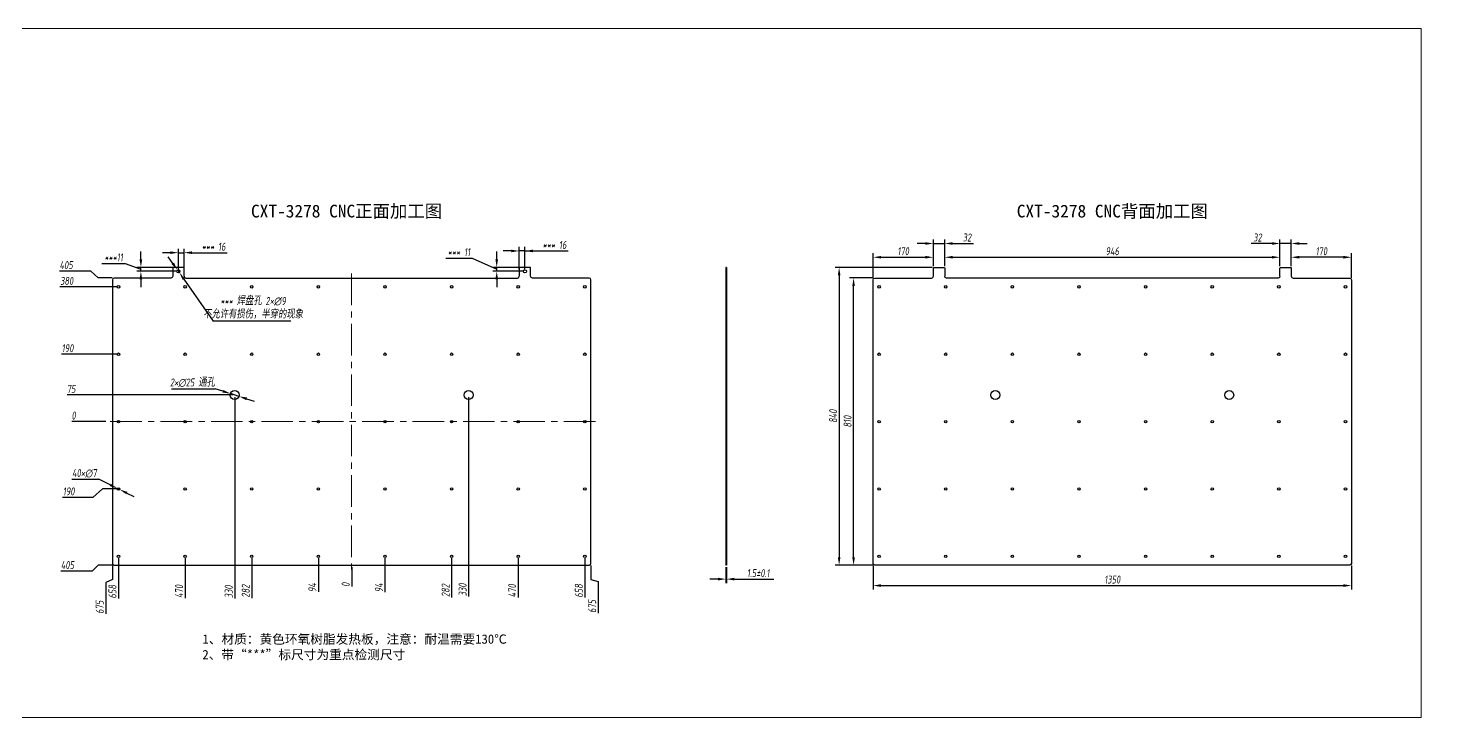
# Model space of a CAD drawing. Header units: millimetres. Extents: x -5937 to 68925, y -3068 to 5300.
# Drawn here: x 64909 to 68925, y 3356 to 5300 of the extents above; entities that cross this region are included whole.
import ezdxf

# ---------------------------------------------------------------- set-up
doc = ezdxf.new("R2010")
doc.units = ezdxf.units.MM
doc.header["$LTSCALE"] = 7
doc.header["$PDSIZE"] = -1
doc.linetypes.add('CENTERX2', pattern=[20.32, 12.7, -2.54, 2.54, -2.54])
for name, color, linetype, lineweight in [('中心线', 1, 'CENTERX2', 9), ('填充', 3, 'Continuous', 9), ('文字层', 5, 'Continuous', 25)]:
    doc.layers.add(name, color=color, linetype=linetype, lineweight=lineweight)
doc.styles.add('宋体', font='simsun.ttf')
doc.styles.add('斜仿宋', font='tssdeng.shx', dxfattribs={"width": 0.8, "oblique": 8, "bigfont": 'tssdchn.shx'})
doc.dimstyles.new('YanXiu', dxfattribs={"dimtxt": 22.5778, "dimasz": 22.5778, "dimexe": 11.2889, "dimexo": 5.64445, "dimgap": 5.64445, "dimtad": 1, "dimtoh": 1, "dimzin": 9, "dimdsep": 46, "dimtxsty": '斜仿宋', "dimcen": 22.5778, "dimazin": 2, "dimtfac": 1, "dimtmove": 0, "dimatfit": 3, "dimfxl": 1, "dimarcsym": 1})

# ---------------------------------------------------------------- blocks, each defined once
blk = doc.blocks.new('*D87')
at = {"layer": 'Defpoints', "color": 0}
for p in [(67292.3, 3791.1), (68642.3, 3791.1), (68642.3, 3728.5)]:
    blk.add_point(p, dxfattribs=at)
at = {"layer": '填充', "color": 0, "lineweight": -2}
for p, q in [((67292.3, 3785.4), (67292.3, 3717.2)), ((68642.3, 3785.4), (68642.3, 3717.2)), ((67314.9, 3728.5), (68619.7, 3728.5))]:
    blk.add_line(p, q, dxfattribs=at)
at = {"layer": '填充', "color": 0}
for points in [[(67314.9, 3732.3), (67314.9, 3724.8), (67292.3, 3728.5)], [(68619.7, 3724.8), (68619.7, 3732.3), (68642.3, 3728.5)]]:
    blk.add_solid(points, dxfattribs=at)
at = {"layer": '填充', "color": 0, "insert": (67967.3, 3745.5), "char_height": 22.58, "attachment_point": 5, "style": '斜仿宋'}
blk.add_mtext('1350', dxfattribs=at)
blk = doc.blocks.new('*D88')
at = {"layer": 'Defpoints', "color": 0}
for p in [(67237.2, 4596.1), (67297.3, 4596.1), (67297.3, 3786.1)]:
    blk.add_point(p, dxfattribs=at)
at = {"layer": '填充', "color": 0, "lineweight": -2}
for p, q in [((67291.7, 4596.1), (67225.9, 4596.1)), ((67237.2, 3808.6), (67237.2, 4573.5)), ((67291.7, 3786.1), (67225.9, 3786.1))]:
    blk.add_line(p, q, dxfattribs=at)
at = {"layer": '填充', "color": 0}
for points in [[(67241, 4573.5), (67233.5, 4573.5), (67237.2, 4596.1)], [(67233.5, 3808.6), (67241, 3808.6), (67237.2, 3786.1)]]:
    blk.add_solid(points, dxfattribs=at)
at = {"layer": '填充', "color": 0, "insert": (67220.3, 4191.1), "char_height": 22.58, "attachment_point": 5, "rotation": 90, "style": '斜仿宋'}
blk.add_mtext('810', dxfattribs=at)
blk = doc.blocks.new('*D89')
at = {"layer": 'Defpoints', "color": 0}
for p in [(67464.3, 4626.1), (67196.5, 3786.1), (67297.3, 3786.1)]:
    blk.add_point(p, dxfattribs=at)
at = {"layer": '填充', "color": 0, "lineweight": -2}
for p, q in [((67458.7, 4626.1), (67185.2, 4626.1)), ((67196.5, 4603.5), (67196.5, 3808.6)), ((67291.7, 3786.1), (67185.2, 3786.1))]:
    blk.add_line(p, q, dxfattribs=at)
at = {"layer": '填充', "color": 0}
for points in [[(67200.2, 4603.5), (67192.7, 4603.5), (67196.5, 4626.1)], [(67192.7, 3808.6), (67200.2, 3808.6), (67196.5, 3786.1)]]:
    blk.add_solid(points, dxfattribs=at)
at = {"layer": '填充', "color": 0, "insert": (67179.5, 4206.1), "char_height": 22.58, "attachment_point": 5, "rotation": 90, "style": '斜仿宋'}
blk.add_mtext('840', dxfattribs=at)
blk = doc.blocks.new('*D90')
at = {"layer": 'Defpoints', "color": 0}
for p in [(67462.3, 4654.6), (67462.3, 4624.1), (67292.3, 4591.1)]:
    blk.add_point(p, dxfattribs=at)
at = {"layer": '填充', "color": 0, "lineweight": -2}
for p, q in [((67292.3, 4596.7), (67292.3, 4665.9)), ((67462.3, 4629.7), (67462.3, 4665.9)), ((67314.9, 4654.6), (67439.7, 4654.6))]:
    blk.add_line(p, q, dxfattribs=at)
at = {"layer": '填充', "color": 0}
for points in [[(67314.9, 4658.4), (67314.9, 4650.9), (67292.3, 4654.6)], [(67439.7, 4650.9), (67439.7, 4658.4), (67462.3, 4654.6)]]:
    blk.add_solid(points, dxfattribs=at)
at = {"layer": '填充', "color": 0, "insert": (67377.3, 4671.6), "char_height": 22.58, "attachment_point": 5, "style": '斜仿宋'}
blk.add_mtext('170', dxfattribs=at)
blk = doc.blocks.new('*D91')
at = {"layer": 'Defpoints', "color": 0}
for p in [(67494.3, 4693.4), (67462.3, 4624.1), (67494.3, 4624.1)]:
    blk.add_point(p, dxfattribs=at)
at = {"layer": '填充', "color": 0, "lineweight": -2}
for p, q in [((67462.3, 4629.7), (67462.3, 4704.7)), ((67494.3, 4629.7), (67494.3, 4704.7)), ((67439.7, 4693.4), (67417.1, 4693.4)), ((67462.3, 4693.4), (67494.3, 4693.4)), ((67516.9, 4693.4), (67575.3, 4693.4))]:
    blk.add_line(p, q, dxfattribs=at)
at = {"layer": '填充', "color": 0}
for points in [[(67439.7, 4689.6), (67439.7, 4697.2), (67462.3, 4693.4)], [(67516.9, 4697.2), (67516.9, 4689.6), (67494.3, 4693.4)]]:
    blk.add_solid(points, dxfattribs=at)
at = {"layer": '填充', "color": 0, "insert": (67557.4, 4710.3), "char_height": 22.58, "attachment_point": 5, "style": '斜仿宋'}
blk.add_mtext('32', dxfattribs=at)
blk = doc.blocks.new('*D92')
at = {"layer": 'Defpoints', "color": 0}
for p in [(67494.3, 4624.1), (68440.3, 4654.6), (68440.3, 4624.1)]:
    blk.add_point(p, dxfattribs=at)
at = {"layer": '填充', "color": 0, "lineweight": -2}
for p, q in [((67494.3, 4629.7), (67494.3, 4665.9)), ((68440.3, 4629.7), (68440.3, 4665.9)), ((67516.9, 4654.6), (68417.7, 4654.6))]:
    blk.add_line(p, q, dxfattribs=at)
at = {"layer": '填充', "color": 0}
for points in [[(67516.9, 4658.4), (67516.9, 4650.9), (67494.3, 4654.6)], [(68417.7, 4650.9), (68417.7, 4658.4), (68440.3, 4654.6)]]:
    blk.add_solid(points, dxfattribs=at)
at = {"layer": '填充', "color": 0, "insert": (67967.3, 4671.6), "char_height": 22.58, "attachment_point": 5, "style": '斜仿宋'}
blk.add_mtext('946', dxfattribs=at)
blk = doc.blocks.new('*D93')
at = {"layer": 'Defpoints', "color": 0}
for p in [(68440.3, 4693.4), (68440.3, 4624.1), (68472.3, 4624.1)]:
    blk.add_point(p, dxfattribs=at)
at = {"layer": '填充', "color": 0, "lineweight": -2}
for p, q in [((68440.3, 4629.7), (68440.3, 4704.7)), ((68472.3, 4629.7), (68472.3, 4704.7)), ((68417.7, 4693.4), (68359.3, 4693.4)), ((68472.3, 4693.4), (68440.3, 4693.4)), ((68494.9, 4693.4), (68517.5, 4693.4))]:
    blk.add_line(p, q, dxfattribs=at)
at = {"layer": '填充', "color": 0}
for points in [[(68417.7, 4689.6), (68417.7, 4697.2), (68440.3, 4693.4)], [(68494.9, 4697.2), (68494.9, 4689.6), (68472.3, 4693.4)]]:
    blk.add_solid(points, dxfattribs=at)
at = {"layer": '填充', "color": 0, "insert": (68377.2, 4710.3), "char_height": 22.58, "attachment_point": 5, "style": '斜仿宋'}
blk.add_mtext('32', dxfattribs=at)
blk = doc.blocks.new('*D94')
at = {"layer": 'Defpoints', "color": 0}
for p in [(68472.3, 4654.6), (68472.3, 4624.1), (68642.3, 4591.1)]:
    blk.add_point(p, dxfattribs=at)
at = {"layer": '填充', "color": 0, "lineweight": -2}
for p, q in [((68472.3, 4629.7), (68472.3, 4665.9)), ((68642.3, 4596.7), (68642.3, 4665.9)), ((68619.7, 4654.6), (68494.9, 4654.6))]:
    blk.add_line(p, q, dxfattribs=at)
at = {"layer": '填充', "color": 0}
for points in [[(68494.9, 4658.4), (68494.9, 4650.9), (68472.3, 4654.6)], [(68619.7, 4650.9), (68619.7, 4658.4), (68642.3, 4654.6)]]:
    blk.add_solid(points, dxfattribs=at)
at = {"layer": '填充', "color": 0, "insert": (68557.3, 4671.6), "char_height": 22.58, "attachment_point": 5, "style": '斜仿宋'}
blk.add_mtext('170', dxfattribs=at)
blk = doc.blocks.new('*D95')
at = {"layer": 'Defpoints', "color": 0}
for p in [(65479, 4269.9), (65502.8, 4262.3)]:
    blk.add_point(p, dxfattribs=at)
at = {"layer": '填充', "color": 0, "lineweight": -2}
for p, q in [((65312.9, 4283.6), (65435.7, 4283.6)), ((65457.5, 4276.7), (65435.7, 4283.6)), ((65502.8, 4262.3), (65479, 4269.9)), ((65524.3, 4255.4), (65545.8, 4248.5))]:
    blk.add_line(p, q, dxfattribs=at)
at = {"layer": '填充', "color": 0}
for points in [[(65456.3, 4273.1), (65458.6, 4280.3), (65479, 4269.9)], [(65525.4, 4259), (65523.1, 4251.8), (65502.8, 4262.3)]]:
    blk.add_solid(points, dxfattribs=at)
at = {"layer": '填充', "color": 0, "insert": (65371.5, 4300.6), "char_height": 22.58, "attachment_point": 5, "style": '斜仿宋'}
blk.add_mtext('2×∅25 通孔', dxfattribs=at)
blk = doc.blocks.new('*D96')
at = {"layer": 'Defpoints', "color": 0}
for p in [(65159.7, 4002.6), (65166, 3999.5)]:
    blk.add_point(p, dxfattribs=at)
at = {"layer": '填充', "color": 0, "lineweight": -2}
for p, q in [((65031.4, 4028.2), (65107.6, 4028.2)), ((65139.5, 4012.5), (65107.6, 4028.2)), ((65166, 3999.5), (65159.7, 4002.6)), ((65186.3, 3989.6), (65206.5, 3979.6))]:
    blk.add_line(p, q, dxfattribs=at)
at = {"layer": '填充', "color": 0}
for points in [[(65137.8, 4009.2), (65141.1, 4015.9), (65159.7, 4002.6)], [(65187.9, 3992.9), (65184.6, 3986.2), (65166, 3999.5)]]:
    blk.add_solid(points, dxfattribs=at)
at = {"layer": '填充', "color": 0, "insert": (65066.7, 4045.1), "char_height": 22.58, "attachment_point": 5, "style": '斜仿宋'}
blk.add_mtext('40×∅7', dxfattribs=at)
blk = doc.blocks.new('*D97')
at = {"layer": 'Defpoints', "color": 0}
for p in [(65820.9, 4191.1), (65820.9, 3786.1), (65820.9, 3741.7)]:
    blk.add_point(p, dxfattribs=at)
at = {"layer": '填充', "color": 0, "lineweight": -2}
blk.add_line((65820.9, 3780.4), (65820.9, 3725.9), dxfattribs=at)
at = {"layer": '填充', "color": 0, "insert": (65803.9, 3731), "char_height": 22.6, "attachment_point": 5, "rotation": 90, "style": '斜仿宋'}
blk.add_mtext('0', dxfattribs=at)
blk = doc.blocks.new('*D98')
at = {"layer": 'Defpoints', "color": 0}
for p in [(65820.9, 4191.1), (65726.9, 3811.1), (65726.9, 3740.5)]:
    blk.add_point(p, dxfattribs=at)
at = {"layer": '填充', "color": 0, "lineweight": -2}
blk.add_line((65726.9, 3805.4), (65726.9, 3710.7), dxfattribs=at)
at = {"layer": '填充', "color": 0, "insert": (65709.9, 3722.8), "char_height": 22.58, "attachment_point": 5, "rotation": 90, "style": '斜仿宋'}
blk.add_mtext('94', dxfattribs=at)
blk = doc.blocks.new('*D99')
at = {"layer": 'Defpoints', "color": 0}
for p in [(65820.9, 4191.1), (65538.9, 3811.1), (65538.9, 3737.9)]:
    blk.add_point(p, dxfattribs=at)
at = {"layer": '填充', "color": 0, "lineweight": -2}
blk.add_line((65538.9, 3805.4), (65538.9, 3693.4), dxfattribs=at)
at = {"layer": '填充', "color": 0, "insert": (65521.9, 3712.8), "char_height": 22.58, "attachment_point": 5, "rotation": 90, "style": '斜仿宋'}
blk.add_mtext('282', dxfattribs=at)
blk = doc.blocks.new('*D100')
at = {"layer": 'Defpoints', "color": 0}
for p in [(65820.9, 4191.1), (65350.9, 3811.1), (65350.9, 3736.8)]:
    blk.add_point(p, dxfattribs=at)
at = {"layer": '填充', "color": 0, "lineweight": -2}
blk.add_line((65350.9, 3805.4), (65350.9, 3693), dxfattribs=at)
at = {"layer": '填充', "color": 0, "insert": (65333.9, 3712.1), "char_height": 22.58, "attachment_point": 5, "rotation": 90, "style": '斜仿宋'}
blk.add_mtext('470', dxfattribs=at)
blk = doc.blocks.new('*D101')
at = {"layer": 'Defpoints', "color": 0}
for p in [(65820.9, 4191.1), (65162.9, 3811.1), (65162.9, 3735.8)]:
    blk.add_point(p, dxfattribs=at)
at = {"layer": '填充', "color": 0, "lineweight": -2}
blk.add_line((65162.9, 3805.4), (65162.9, 3692), dxfattribs=at)
at = {"layer": '填充', "color": 0, "insert": (65145.9, 3711.1), "char_height": 22.58, "attachment_point": 5, "rotation": 90, "style": '斜仿宋'}
blk.add_mtext('658', dxfattribs=at)
blk = doc.blocks.new('*D102')
at = {"layer": 'Defpoints', "color": 0}
for p in [(65820.9, 4191.1), (65145.9, 3791.1), (65126.8, 3692.1)]:
    blk.add_point(p, dxfattribs=at)
at = {"layer": '填充', "color": 0, "lineweight": -2}
for p, q in [((65145.9, 3785.4), (65145.9, 3745.9)), ((65145.9, 3745.9), (65126.8, 3737.2)), ((65126.8, 3737.2), (65126.8, 3648.6))]:
    blk.add_line(p, q, dxfattribs=at)
at = {"layer": '填充', "color": 0, "insert": (65109.9, 3667.5), "char_height": 22.58, "attachment_point": 5, "rotation": 90, "style": '斜仿宋'}
blk.add_mtext('675', dxfattribs=at)
blk = doc.blocks.new('*D103')
at = {"layer": 'Defpoints', "color": 0}
for p in [(65820.9, 4191.1), (65914.9, 3811.1), (65914.9, 3739.9)]:
    blk.add_point(p, dxfattribs=at)
at = {"layer": '填充', "color": 0, "lineweight": -2}
blk.add_line((65914.9, 3805.4), (65914.9, 3710.1), dxfattribs=at)
at = {"layer": '填充', "color": 0, "insert": (65897.9, 3722.2), "char_height": 22.58, "attachment_point": 5, "rotation": 90, "style": '斜仿宋'}
blk.add_mtext('94', dxfattribs=at)
blk = doc.blocks.new('*D104')
at = {"layer": 'Defpoints', "color": 0}
for p in [(65820.9, 4191.1), (66102.9, 3811.1), (66102.9, 3739.6)]:
    blk.add_point(p, dxfattribs=at)
at = {"layer": '填充', "color": 0, "lineweight": -2}
blk.add_line((66102.9, 3805.4), (66102.9, 3695), dxfattribs=at)
at = {"layer": '填充', "color": 0, "insert": (66085.9, 3714.5), "char_height": 22.58, "attachment_point": 5, "rotation": 90, "style": '斜仿宋'}
blk.add_mtext('282', dxfattribs=at)
blk = doc.blocks.new('*D105')
at = {"layer": 'Defpoints', "color": 0}
for p in [(65820.9, 4191.1), (66290.9, 3811.1), (66290.9, 3738.5)]:
    blk.add_point(p, dxfattribs=at)
at = {"layer": '填充', "color": 0, "lineweight": -2}
blk.add_line((66290.9, 3805.4), (66290.9, 3694.8), dxfattribs=at)
at = {"layer": '填充', "color": 0, "insert": (66273.9, 3713.8), "char_height": 22.58, "attachment_point": 5, "rotation": 90, "style": '斜仿宋'}
blk.add_mtext('470', dxfattribs=at)
blk = doc.blocks.new('*D106')
at = {"layer": 'Defpoints', "color": 0}
for p in [(65820.9, 4191.1), (66478.9, 3811.1), (66478.9, 3738.3)]:
    blk.add_point(p, dxfattribs=at)
at = {"layer": '填充', "color": 0, "lineweight": -2}
blk.add_line((66478.9, 3805.4), (66478.9, 3694.5), dxfattribs=at)
at = {"layer": '填充', "color": 0, "insert": (66461.9, 3713.6), "char_height": 22.58, "attachment_point": 5, "rotation": 90, "style": '斜仿宋'}
blk.add_mtext('658', dxfattribs=at)
blk = doc.blocks.new('*D107')
at = {"layer": 'Defpoints', "color": 0}
for p in [(65820.9, 4191.1), (66495.9, 3791.1), (66516.5, 3694.5)]:
    blk.add_point(p, dxfattribs=at)
at = {"layer": '填充', "color": 0, "lineweight": -2}
for p, q in [((66495.9, 3785.4), (66495.9, 3745.9)), ((66495.9, 3745.9), (66516.5, 3739.6)), ((66516.5, 3739.6), (66516.5, 3651))]:
    blk.add_line(p, q, dxfattribs=at)
at = {"layer": '填充', "color": 0, "insert": (66499.6, 3669.9), "char_height": 22.58, "attachment_point": 5, "rotation": 90, "style": '斜仿宋'}
blk.add_mtext('675', dxfattribs=at)
blk = doc.blocks.new('*D108')
at = {"layer": 'Defpoints', "color": 0}
for p in [(65047.1, 4191.1), (65133.2, 4191.1), (65820.9, 4191.1)]:
    blk.add_point(p, dxfattribs=at)
at = {"layer": '填充', "color": 0, "lineweight": -2}
blk.add_line((65127.5, 4191.1), (65031.4, 4191.1), dxfattribs=at)
at = {"layer": '填充', "color": 0, "insert": (65036.4, 4208), "char_height": 22.6, "attachment_point": 5, "style": '斜仿宋'}
blk.add_mtext('0', dxfattribs=at)
blk = doc.blocks.new('*D109')
at = {"layer": 'Defpoints', "color": 0}
for p in [(65820.9, 4191.1), (65045.1, 3977.2), (65162.9, 4001.1)]:
    blk.add_point(p, dxfattribs=at)
at = {"layer": '填充', "color": 0, "lineweight": -2}
for p, q in [((65090.3, 3977.2), (65005.3, 3977.2)), ((65117.7, 4001.1), (65090.3, 3977.2)), ((65157.2, 4001.1), (65117.7, 4001.1))]:
    blk.add_line(p, q, dxfattribs=at)
at = {"layer": '填充', "color": 0, "insert": (65022.4, 3994.1), "char_height": 22.58, "attachment_point": 5, "style": '斜仿宋'}
blk.add_mtext('190', dxfattribs=at)
blk = doc.blocks.new('*D110')
at = {"layer": 'Defpoints', "color": 0}
for p in [(65820.9, 4191.1), (65150.9, 3786.1), (65043.3, 3769.4)]:
    blk.add_point(p, dxfattribs=at)
at = {"layer": '填充', "color": 0, "lineweight": -2}
for p, q in [((65105.7, 3786.1), (65088.5, 3769.4)), ((65145.2, 3786.1), (65105.7, 3786.1)), ((65088.5, 3769.4), (64999.9, 3769.4))]:
    blk.add_line(p, q, dxfattribs=at)
at = {"layer": '填充', "color": 0, "insert": (65018.8, 3786.3), "char_height": 22.58, "attachment_point": 5, "style": '斜仿宋'}
blk.add_mtext('405', dxfattribs=at)
blk = doc.blocks.new('*D111')
at = {"layer": 'Defpoints', "color": 0}
for p in [(65042, 4381.1), (65162.9, 4381.1), (65820.9, 4191.1)]:
    blk.add_point(p, dxfattribs=at)
at = {"layer": '填充', "color": 0, "lineweight": -2}
blk.add_line((65157.2, 4381.1), (65002.2, 4381.1), dxfattribs=at)
at = {"layer": '填充', "color": 0, "insert": (65019.3, 4398), "char_height": 22.58, "attachment_point": 5, "style": '斜仿宋'}
blk.add_mtext('190', dxfattribs=at)
blk = doc.blocks.new('*D112')
at = {"layer": 'Defpoints', "color": 0}
for p in [(65046.1, 4266.1), (65490.9, 4266.1), (65820.9, 4191.1)]:
    blk.add_point(p, dxfattribs=at)
at = {"layer": '填充', "color": 0, "lineweight": -2}
blk.add_line((65485.2, 4266.1), (65018.2, 4266.1), dxfattribs=at)
at = {"layer": '填充', "color": 0, "insert": (65029.3, 4283), "char_height": 22.58, "attachment_point": 5, "style": '斜仿宋'}
blk.add_mtext('75', dxfattribs=at)
blk = doc.blocks.new('*D113')
at = {"layer": 'Defpoints', "color": 0}
for p in [(65490.9, 4266.1), (65820.9, 4191.1), (65490.9, 3736)]:
    blk.add_point(p, dxfattribs=at)
at = {"layer": '填充', "color": 0, "lineweight": -2}
blk.add_line((65490.9, 4260.4), (65490.9, 3691.9), dxfattribs=at)
at = {"layer": '填充', "color": 0, "insert": (65473.9, 3711.1), "char_height": 22.58, "attachment_point": 5, "rotation": 90, "style": '斜仿宋'}
blk.add_mtext('330', dxfattribs=at)
blk = doc.blocks.new('*D114')
at = {"layer": 'Defpoints', "color": 0}
for p in [(66150.9, 4266.1), (65820.9, 4191.1), (66150.9, 3741.5)]:
    blk.add_point(p, dxfattribs=at)
at = {"layer": '填充', "color": 0, "lineweight": -2}
blk.add_line((66150.9, 4260.4), (66150.9, 3697.4), dxfattribs=at)
at = {"layer": '填充', "color": 0, "insert": (66133.9, 3716.6), "char_height": 22.58, "attachment_point": 5, "rotation": 90, "style": '斜仿宋'}
blk.add_mtext('330', dxfattribs=at)
blk = doc.blocks.new('*D115')
at = {"layer": 'Defpoints', "color": 0}
for p in [(65041.7, 4571.1), (65162.9, 4571.1), (65820.9, 4191.1)]:
    blk.add_point(p, dxfattribs=at)
at = {"layer": '填充', "color": 0, "lineweight": -2}
blk.add_line((65157.2, 4571.1), (64997.6, 4571.1), dxfattribs=at)
at = {"layer": '填充', "color": 0, "insert": (65016.8, 4588), "char_height": 22.58, "attachment_point": 5, "style": '斜仿宋'}
blk.add_mtext('380', dxfattribs=at)
blk = doc.blocks.new('*D116')
at = {"layer": 'Defpoints', "color": 0}
for p in [(65039.8, 4615.6), (65150.9, 4596.1), (65820.9, 4191.1)]:
    blk.add_point(p, dxfattribs=at)
at = {"layer": '填充', "color": 0, "lineweight": -2}
for p, q in [((65085, 4615.6), (64996.3, 4615.6)), ((65105.7, 4596.1), (65085, 4615.6)), ((65145.2, 4596.1), (65105.7, 4596.1))]:
    blk.add_line(p, q, dxfattribs=at)
at = {"layer": '填充', "color": 0, "insert": (65015.3, 4632.5), "char_height": 22.58, "attachment_point": 5, "style": '斜仿宋'}
blk.add_mtext('405', dxfattribs=at)
blk = doc.blocks.new('*D117')
at = {"layer": 'Defpoints', "color": 0}
for p in [(65347.9, 4667.5), (65331.9, 4615.1), (65347.9, 4615.1)]:
    blk.add_point(p, dxfattribs=at)
at = {"layer": '填充', "color": 0, "lineweight": -2}
for p, q in [((65309.3, 4667.5), (65286.7, 4667.5)), ((65331.9, 4620.7), (65331.9, 4678.8)), ((65331.9, 4667.5), (65347.9, 4667.5)), ((65347.9, 4620.7), (65347.9, 4678.8)), ((65370.5, 4667.5), (65469.7, 4667.5))]:
    blk.add_line(p, q, dxfattribs=at)
at = {"layer": '填充', "color": 0}
for points in [[(65309.3, 4663.8), (65309.3, 4671.3), (65331.9, 4667.5)], [(65370.5, 4671.3), (65370.5, 4663.8), (65347.9, 4667.5)]]:
    blk.add_solid(points, dxfattribs=at)
at = {"layer": '填充', "color": 0, "insert": (65431.4, 4684.5), "char_height": 22.58, "attachment_point": 5, "style": '斜仿宋'}
blk.add_mtext('*** 16', dxfattribs=at)
blk = doc.blocks.new('*D118')
at = {"layer": 'Defpoints', "color": 0}
for p in [(65226.1, 4626.1), (65331.9, 4626.1), (65331.9, 4615.1)]:
    blk.add_point(p, dxfattribs=at)
at = {"layer": '填充', "color": 0, "lineweight": -2}
for p, q in [((65226.1, 4648.6), (65226.1, 4671.2)), ((65116.2, 4637.2), (65182.1, 4637.2)), ((65182.1, 4637.2), (65226.1, 4620.6)), ((65326.2, 4626.1), (65214.8, 4626.1)), ((65226.1, 4615.1), (65226.1, 4626.1)), ((65326.2, 4615.1), (65214.8, 4615.1)), ((65226.1, 4592.5), (65226.1, 4569.9))]:
    blk.add_line(p, q, dxfattribs=at)
at = {"layer": '填充', "color": 0}
for points in [[(65222.3, 4648.6), (65229.8, 4648.6), (65226.1, 4626.1)], [(65229.8, 4592.5), (65222.3, 4592.5), (65226.1, 4615.1)]]:
    blk.add_solid(points, dxfattribs=at)
at = {"layer": '填充', "color": 0, "insert": (65149.2, 4654.2), "char_height": 22.578, "attachment_point": 5, "style": '斜仿宋'}
blk.add_mtext('{\\Ftssdeng.shx,tssdchn.shx;***}11 ', dxfattribs=at)
blk = doc.blocks.new('*D119')
at = {"layer": 'Defpoints', "color": 0}
for p in [(66293.9, 4672.3), (66293.9, 4615.1), (66309.9, 4615.1)]:
    blk.add_point(p, dxfattribs=at)
at = {"layer": '填充', "color": 0, "lineweight": -2}
for p, q in [((66271.3, 4672.3), (66248.7, 4672.3)), ((66293.9, 4620.7), (66293.9, 4683.6)), ((66309.9, 4672.3), (66293.9, 4672.3)), ((66309.9, 4620.7), (66309.9, 4683.6)), ((66309.9, 4672.3), (66431.7, 4672.3))]:
    blk.add_line(p, q, dxfattribs=at)
at = {"layer": '填充', "color": 0}
for points in [[(66271.3, 4668.6), (66271.3, 4676.1), (66293.9, 4672.3)], [(66332.5, 4676.1), (66332.5, 4668.6), (66309.9, 4672.3)]]:
    blk.add_solid(points, dxfattribs=at)
at = {"layer": '填充', "color": 0, "insert": (66393.4, 4689.3), "char_height": 22.58, "attachment_point": 5, "style": '斜仿宋'}
blk.add_mtext('*** 16', dxfattribs=at)
blk = doc.blocks.new('*D120')
at = {"layer": 'Defpoints', "color": 0}
for p in [(66230.2, 4626.1), (66309.9, 4626.1), (66309.9, 4615.1)]:
    blk.add_point(p, dxfattribs=at)
at = {"layer": '填充', "color": 0, "lineweight": -2}
for p, q in [((66230.2, 4648.6), (66230.2, 4671.2)), ((66086.3, 4652.1), (66161.2, 4652.1)), ((66161.2, 4652.1), (66230.2, 4620.6)), ((66304.2, 4626.1), (66218.9, 4626.1)), ((66230.2, 4615.1), (66230.2, 4626.1)), ((66304.2, 4615.1), (66218.9, 4615.1)), ((66230.2, 4592.5), (66230.2, 4569.9))]:
    blk.add_line(p, q, dxfattribs=at)
at = {"layer": '填充', "color": 0}
for points in [[(66226.4, 4648.6), (66233.9, 4648.6), (66230.2, 4626.1)], [(66233.9, 4592.5), (66226.4, 4592.5), (66230.2, 4615.1)]]:
    blk.add_solid(points, dxfattribs=at)
at = {"layer": '填充', "color": 0, "insert": (66123.7, 4669.1), "char_height": 22.58, "attachment_point": 5, "style": '斜仿宋'}
blk.add_mtext('*** 11', dxfattribs=at)
blk = doc.blocks.new('*D121')
at = {"layer": 'Defpoints', "color": 0}
for p in [(65329.3, 4618.7), (65334.5, 4611.4)]:
    blk.add_point(p, dxfattribs=at)
at = {"layer": '填充', "color": 0, "lineweight": -2}
for p, q in [((65316.4, 4637.3), (65303.4, 4655.8)), ((65329.3, 4618.7), (65334.5, 4611.4)), ((65347.4, 4592.9), (65430.2, 4474.4)), ((65649.5, 4474.4), (65430.2, 4474.4))]:
    blk.add_line(p, q, dxfattribs=at)
at = {"layer": '填充', "color": 0}
for points in [[(65313.3, 4635.1), (65319.4, 4639.4), (65329.3, 4618.7)], [(65350.5, 4595), (65344.3, 4590.7), (65334.5, 4611.4)]]:
    blk.add_solid(points, dxfattribs=at)
at = {"layer": '填充', "color": 0, "insert": (65542.7, 4511.7), "char_height": 22.578, "attachment_point": 5, "style": '斜仿宋'}
blk.add_mtext('*** 焊盘孔 2×∅9\\P{\\C3;不允许有损伤，半穿的现象 } ', dxfattribs=at)
blk = doc.blocks.new('*D122')
at = {"layer": 'Defpoints', "color": 0}
for p in [(66877, 3786.1), (66878.5, 3786.1), (66878.5, 3746.7)]:
    blk.add_point(p, dxfattribs=at)
at = {"layer": '填充', "color": 0, "lineweight": -2}
for p, q in [((66877, 3780.4), (66877, 3735.4)), ((66878.5, 3780.4), (66878.5, 3735.4)), ((66854.4, 3746.7), (66831.8, 3746.7)), ((66877, 3746.7), (66878.5, 3746.7)), ((66901, 3746.7), (67012.5, 3746.7))]:
    blk.add_line(p, q, dxfattribs=at)
at = {"layer": '填充', "color": 0}
for points in [[(66854.4, 3743), (66854.4, 3750.5), (66877, 3746.7)], [(66901, 3750.5), (66901, 3743), (66878.5, 3746.7)]]:
    blk.add_solid(points, dxfattribs=at)
at = {"layer": '填充', "color": 0, "insert": (66968.1, 3763.6), "char_height": 22.58, "attachment_point": 5, "style": '斜仿宋'}
blk.add_mtext('1.5±0.1', dxfattribs=at)

msp = doc.modelspace()

# ---------------------------------------------------------------- linework, layer by layer
at = {"lineweight": -2}
for p, q in [((66878.462, 4626.056), (66876.962, 4626.056)), ((66876.962, 4626.056), (66876.962, 3786.056)), ((66878.462, 4626.056), (66878.462, 3786.056)), ((66878.462, 3786.056), (66876.962, 3786.056))]:
    msp.add_line(p, q, dxfattribs=at)
for points in [[(65347.873, 4601.056), (65347.873, 4624.056, 0.41421356), (65345.873, 4626.056), (65317.873, 4626.056, 0.41421351), (65315.873, 4624.056), (65315.873, 4601.056, -0.41421356), (65310.873, 4596.056), (65150.873, 4596.056, 0.41421356), (65145.873, 4591.056), (65145.873, 3791.056, 0.41421356), (65150.873, 3786.056), (66490.873, 3786.056, 0.41421356), (66495.873, 3791.056), (66495.873, 4591.056, 0.41421356), (66490.873, 4596.056), (66330.873, 4596.056, -0.41421356), (66325.873, 4601.056), (66325.873, 4624.056, 0.41421351), (66323.873, 4626.056), (66309.873, 4626.056), (66295.873, 4626.056, 0.41421356), (66293.873, 4624.056), (66293.873, 4601.056)], [(68440.3, 4601.056), (68440.3, 4624.056, -0.41421356), (68442.3, 4626.056), (68470.3, 4626.056, -0.41421351), (68472.3, 4624.056), (68472.3, 4601.056, 0.41421356), (68477.3, 4596.056), (68637.3, 4596.056, -0.41421356), (68642.3, 4591.056), (68642.3, 3791.056, -0.41421356), (68637.3, 3786.056), (67297.3, 3786.056, -0.41421356), (67292.3, 3791.056), (67292.3, 4591.056, -0.41421356), (67297.3, 4596.056), (67457.3, 4596.056, 0.41421356), (67462.3, 4601.056), (67462.3, 4624.056, -0.41421351), (67464.3, 4626.056), (67478.3, 4626.056), (67492.3, 4626.056, -0.41421356), (67494.3, 4624.056), (67494.3, 4601.056)], [(65347.873, 4601.056, 0.41421356), (65352.873, 4596.056), (66288.873, 4596.056, 0.41421356), (66293.873, 4601.056)], [(68440.3, 4601.056, -0.41421356), (68435.3, 4596.056), (67499.3, 4596.056, -0.41421356), (67494.3, 4601.056)]]:
    msp.add_lwpolyline(points, format="xyb", dxfattribs=at)
at = {"color": 5, "lineweight": -2}
for centre in [(65331.873, 4615.056), (66309.873, 4615.056)]:
    msp.add_circle(centre, 4.5, dxfattribs=at)
at = {"lineweight": -2}
for centre, radius in [((65162.873, 4571.056), 3.5), ((65350.873, 4571.056), 3.5), ((65538.873, 4571.056), 3.5), ((65726.873, 4571.056), 3.5), ((65914.873, 4571.056), 3.5), ((66102.873, 4571.056), 3.5), ((66290.873, 4571.056), 3.5), ((66478.873, 4571.056), 3.5), ((67309.3, 4571.056), 3.5), ((67497.3, 4571.056), 3.5), ((67685.3, 4571.056), 3.5), ((67873.3, 4571.056), 3.5), ((68061.3, 4571.056), 3.5), ((68249.3, 4571.056), 3.5), ((68437.3, 4571.056), 3.5), ((68625.3, 4571.056), 3.5), ((65162.873, 4381.056), 3.5), ((65350.873, 4381.056), 3.5), ((65538.873, 4381.056), 3.5), ((65726.873, 4381.056), 3.5), ((65914.873, 4381.056), 3.5), ((66102.873, 4381.056), 3.5), ((66290.873, 4381.056), 3.5), ((66478.873, 4381.056), 3.5), ((67309.3, 4381.056), 3.5), ((67497.3, 4381.056), 3.5), ((67685.3, 4381.056), 3.5), ((67873.3, 4381.056), 3.5), ((68061.3, 4381.056), 3.5), ((68249.3, 4381.056), 3.5), ((68437.3, 4381.056), 3.5), ((68625.3, 4381.056), 3.5), ((65490.873, 4266.056), 12.5), ((66150.873, 4266.056), 12.5), ((67637.3, 4266.056), 12.5), ((68297.3, 4266.056), 12.5), ((65162.873, 4191.056), 3.492), ((65350.873, 4191.056), 3.5), ((65538.873, 4191.056), 3.5), ((65726.873, 4191.056), 3.5), ((65914.873, 4191.056), 3.5), ((66102.873, 4191.056), 3.5), ((66290.873, 4191.056), 3.5), ((66478.873, 4191.056), 3.5), ((67309.3, 4191.056), 3.5), ((67497.3, 4191.056), 3.5), ((67685.3, 4191.056), 3.5), ((67873.3, 4191.056), 3.5), ((68061.3, 4191.056), 3.5), ((68249.3, 4191.056), 3.5), ((68437.3, 4191.056), 3.5), ((68625.3, 4191.056), 3.492), ((65162.873, 4001.056), 3.5), ((65350.873, 4001.056), 3.5), ((65538.873, 4001.056), 3.5), ((65726.873, 4001.056), 3.5), ((65914.873, 4001.056), 3.5), ((66102.873, 4001.056), 3.5), ((66290.873, 4001.056), 3.5), ((66478.873, 4001.056), 3.5), ((67309.3, 4001.056), 3.5), ((67497.3, 4001.056), 3.5), ((67685.3, 4001.056), 3.5), ((67873.3, 4001.056), 3.5), ((68061.3, 4001.056), 3.5), ((68249.3, 4001.056), 3.5), ((68437.3, 4001.056), 3.5), ((68625.3, 4001.056), 3.5), ((65162.873, 3811.056), 3.5), ((65350.873, 3811.056), 3.5), ((65538.873, 3811.056), 3.5), ((65726.873, 3811.056), 3.5), ((65914.873, 3811.056), 3.5), ((66102.873, 3811.056), 3.5), ((66290.873, 3811.056), 3.5), ((66478.873, 3811.056), 3.5), ((67309.3, 3811.056), 3.5), ((67497.3, 3811.056), 3.5), ((67685.3, 3811.056), 3.5), ((67873.3, 3811.056), 3.5), ((68061.3, 3811.056), 3.5), ((68249.3, 3811.056), 3.5), ((68437.3, 3811.056), 3.5), ((68625.3, 3811.056), 3.5)]:
    msp.add_circle(centre, radius, dxfattribs=at)
at = {"layer": '中心线'}
for p, q in [((65820.873, 4608.705), (65820.873, 3773.407)), ((66508.577, 4191.056), (65133.168, 4191.056))]:
    msp.add_line(p, q, dxfattribs=at)

# ---------------------------------------------------------------- texts
at = {"color": 2, "insert": (65399.711, 3590.731), "char_height": 26.25, "attachment_point": 1}
msp.add_mtext_dynamic_manual_height_columns('{\\f宋体|b0|i0|c134|p2;1、材质：黄色环氧树脂发热板，\\fFangSong|b1|i0|c134|p49;注意：耐温需要130℃}\\P2{\\fFangSong|b0|i0|c134|p49;、带“***”标尺寸为重点检测尺寸}', width=1367.07705, gutter_width=131.25, heights=[125.25], dxfattribs=at)
at = {"layer": '文字层', "color": 7, "linetype": 'Continuous', "lineweight": 0, "ltscale": 10, "char_height": 36, "attachment_point": 1, "style": '宋体', "bg_fill": 2}
for s, heights, insert in [('CXT-3278 CNC正面加工图', [-47.061], (65536.808, 4802.813)), ('CXT-3278 CNC背面加工图', [-47.464], (67697.71, 4802.813))]:
    msp.add_mtext_dynamic_manual_height_columns(s, width=1208.88574, gutter_width=17.5, heights=heights, dxfattribs=dict(at, insert=insert))

# ---------------------------------------------------------------- dimensions: what is measured, and where the dimension line sits
at = {"layer": '填充'}
for base, p1, p2, text, picture, middle in [((65347.873, 4667.533), (65331.873, 4615.056), (65347.873, 4615.056), '*** <>', '*D117', (65431.378, 4684.466)), ((66878.462, 3746.714), (66876.962, 3786.056), (66878.462, 3786.056), '<>±0.1', '*D122', (66968.062, 3763.647))]:
    dim = msp.add_linear_dim(base=base, p1=p1, p2=p2, text=text, dimstyle='YanXiu', override={"dimtxsty": '斜仿宋'}, dxfattribs=at)
    dim.commit()
    dim.dimension.update_dxf_attribs({"geometry": picture, "text_midpoint": middle})
for base, p1, p2, text, picture, middle in [((66230.184, 4626.056), (66309.873, 4615.056), (66309.873, 4626.056), '*** <>', '*D120', (66155.593, 4652.13)), ((65226.074, 4626.056), (65331.873, 4615.056), (65331.873, 4626.056), '{\\Ftssdeng.shx,tssdchn.shx;***}<> ', '*D118', (65176.468, 4637.235))]:
    dim = msp.add_linear_dim(base=base, p1=p1, p2=p2, angle=90, text=text, dimstyle='YanXiu', override={"dimtmove": 1}, dxfattribs=at)
    dim.commit()
    dim.dimension.update_dxf_attribs({"geometry": picture, "text_midpoint": middle, "dimtype": 160})
dim = msp.add_linear_dim(base=(66293.873, 4672.34), p1=(66309.873, 4615.056), p2=(66293.873, 4615.056), text='*** <>', dimstyle='YanXiu', override={"dimtxsty": '斜仿宋'}, dxfattribs=at)
dim.commit()
dim.dimension.update_dxf_attribs({"geometry": '*D119', "text_midpoint": (66393.378, 4672.34), "dimtype": 160})
for base, p1, p2, picture, middle in [((67494.3, 4693.398), (67462.3, 4624.056), (67494.3, 4624.056), '*D91', (67557.356, 4710.331)), ((68440.3, 4693.398), (68472.3, 4624.056), (68440.3, 4624.056), '*D93', (68377.244, 4710.331)), ((67462.3, 4654.648), (67292.3, 4591.056), (67462.3, 4624.056), '*D90', (67377.3, 4671.582)), ((68440.3, 4654.648), (67494.3, 4624.056), (68440.3, 4624.056), '*D92', (67967.3, 4671.582)), ((68472.3, 4654.648), (68642.3, 4591.056), (68472.3, 4624.056), '*D94', (68557.3, 4671.582)), ((68642.3, 3728.523), (67292.3, 3791.056), (68642.3, 3791.056), '*D87', (67967.3, 3745.457))]:
    dim = msp.add_linear_dim(base=base, p1=p1, p2=p2, dimstyle='YanXiu', dxfattribs=at)
    dim.commit()
    dim.dimension.update_dxf_attribs({"geometry": picture, "text_midpoint": middle})
for feature_location, offset, dtype, origin, picture, middle in [((65150.873, 4596.056), (-111.05, 19.535), 0, (65820.873, 4191.056), '*D116', (65015.262, 4632.525)), ((65162.873, 4571.056), (-121.14, 0), 0, (65820.873, 4191.056), '*D115', (65016.843, 4587.99)), ((65162.873, 4381.056), (-120.894, 0), 0, (65820.873, 4191.056), '*D111', (65019.271, 4397.99)), ((65490.873, 4266.056), (-444.821, 0), 0, (65820.873, 4191.056), '*D112', (65029.292, 4282.99)), ((65490.873, 4266.056), (0, -530.033), 1, (65820.873, 4191.056), '*D113', (65473.939, 3711.133)), ((66150.873, 4266.056), (0, -524.534), 1, (65820.873, 4191.056), '*D114', (66133.939, 3716.633)), ((65133.167932093, 4191.056236642), (-86.060888617, 0), 0, (65820.872527663, 4191.056236642), '*D108', (65036.41661908, 4207.989586642)), ((65150.873, 3786.056), (-107.545, -16.641), 0, (65820.873, 4191.056), '*D110', (65018.767, 3786.349)), ((65162.873, 4001.056), (-117.763, -23.874), 0, (65820.873, 4191.056), '*D109', (65022.403, 3994.115)), ((65145.873, 3791.056), (-19.031, -98.975), 1, (65820.873, 4191.056), '*D102', (65109.908, 3667.521)), ((65162.873, 3811.056), (0, -75.213), 1, (65820.873, 4191.056), '*D101', (65145.939, 3711.118)), ((65350.873, 3811.056), (0, -74.258), 1, (65820.873, 4191.056), '*D100', (65333.939, 3712.092)), ((65538.873, 3811.056), (0, -73.144), 1, (65820.873, 4191.056), '*D99', (65521.939, 3712.821)), ((65726.873, 3811.056), (0, -70.598), 1, (65820.873, 4191.056), '*D98', (65709.939, 3722.76)), ((65820.872527663, 3786.05623545), (0, -44.394264189), 1, (65820.872527663, 4191.056236642), '*D97', (65803.939177663, 3730.971546865)), ((65914.873, 3811.056), (0, -71.173), 1, (65820.873, 4191.056), '*D103', (65897.939, 3722.184)), ((66102.873, 3811.056), (0, -71.492), 1, (65820.873, 4191.056), '*D104', (66085.939, 3714.473)), ((66290.873, 3811.056), (0, -72.516), 1, (65820.873, 4191.056), '*D105', (66273.939, 3713.834)), ((66478.873, 3811.056), (0, -72.755), 1, (65820.873, 4191.056), '*D106', (66461.939, 3713.576)), ((66495.873, 3791.056), (20.665, -96.589), 1, (65820.873, 4191.056), '*D107', (66499.604, 3669.906))]:
    dim = msp.add_ordinate_dim(feature_location=feature_location, offset=offset, dtype=dtype, origin=origin, dimstyle='YanXiu', dxfattribs=at)
    dim.commit()
    dim.dimension.update_dxf_attribs({"geometry": picture, "text_midpoint": middle})
for p1, p2, text, picture, middle in [((65329.295, 4618.745), (65334.45, 4611.368), '*** 焊盘孔 2×<>\\P{\\C3;不允许有损伤，半穿的现象 } ', '*D121', (65542.665, 4474.383)), ((65502.782, 4262.259), (65478.963, 4269.853), '2×<> 通孔', '*D95', (65371.495, 4283.642)), ((65166.014, 3999.514), (65159.731, 4002.599), '40×<>', '*D96', (65066.68, 4028.211))]:
    dim = msp.add_diameter_dim_2p(p1=p1, p2=p2, text=text, dimstyle='YanXiu', override={"dimtxsty": '斜仿宋'}, dxfattribs=at)
    dim.commit()
    dim.dimension.update_dxf_attribs({"geometry": picture, "text_midpoint": middle, "dimtype": 163})
for base, p1, p2, picture, middle in [((67196.451, 3786.056), (67464.3, 4626.056), (67297.3, 3786.056), '*D89', (67179.517, 4206.056)), ((67237.229, 4596.056), (67297.3, 3786.056), (67297.3, 4596.056), '*D88', (67220.296, 4191.056))]:
    dim = msp.add_linear_dim(base=base, p1=p1, p2=p2, angle=90, dimstyle='YanXiu', dxfattribs=at)
    dim.commit()
    dim.dimension.update_dxf_attribs({"geometry": picture, "text_midpoint": middle})

# ---------------------------------------------------------------- next in the draw order: linework, layer by layer
msp.add_lwpolyline([(61224.629, 5299.941), (68839.014, 5299.941), (68839.014, 3356.297), (61224.629, 3356.297)], close=True, dxfattribs=at)

doc.saveas('drawing.dxf')
